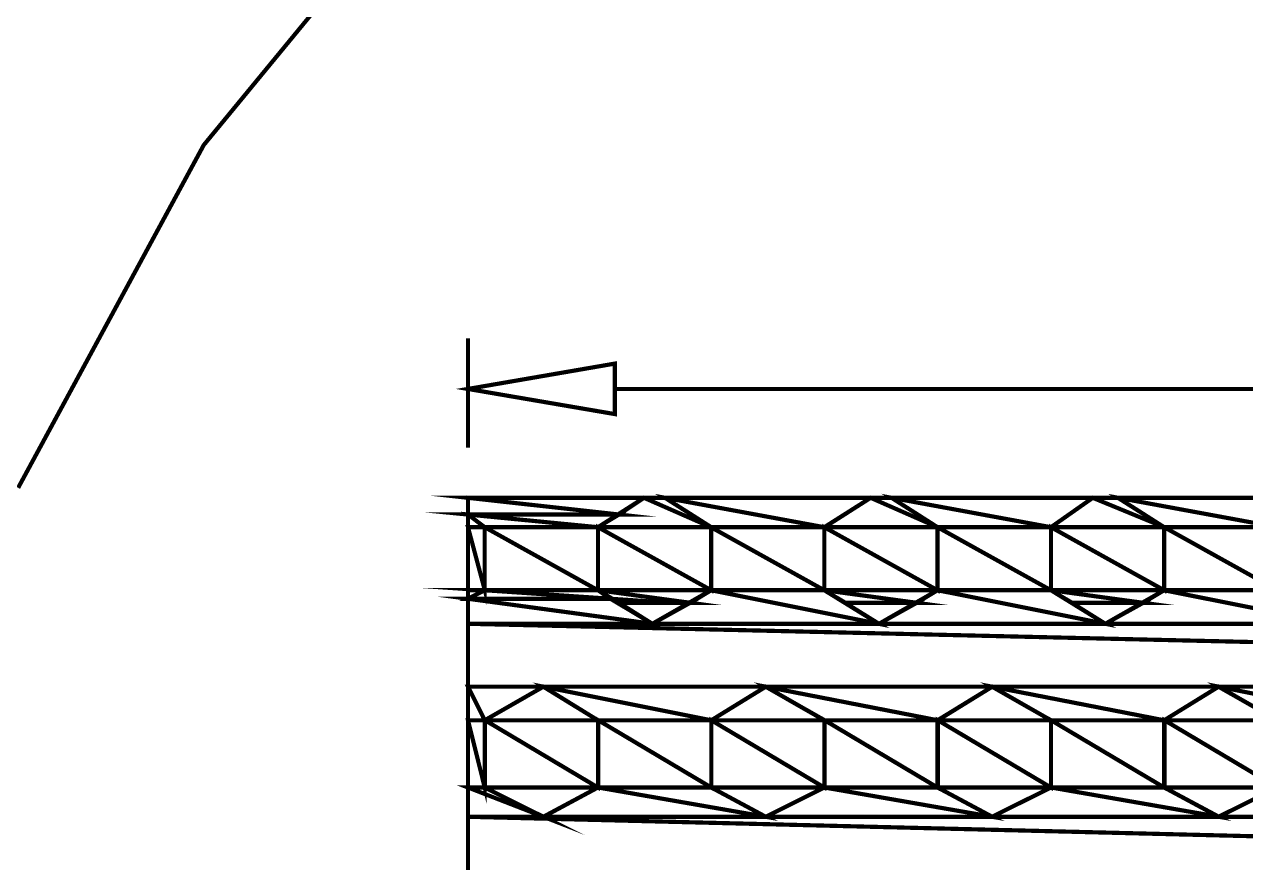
# Model space of a CAD drawing. Extents: x 0 to 210, y 0 to 297.
# Drawn here: x 169.49 to 181.84, y 157.13 to 165.6 of the extents above; entities that cross this region are included whole.
import ezdxf

# ---------------------------------------------------------------- set-up
doc = ezdxf.new("R2010")
doc.units = 0
doc.header["$MEASUREMENT"] = 0
for name, color, linetype in [('C00-00-00-BLACK', 7, 'Continuous'), ('C00-7E-FF', 150, 'Continuous'), ('C62-64-65', 252, 'Continuous'), ('C93-95-97', 253, 'Continuous')]:
    doc.layers.add(name, color=color, linetype=linetype)

msp = doc.modelspace()

# ---------------------------------------------------------------- linework, layer by layer
at = {"layer": 'C00-00-00-BLACK', "const_width": 0.0423}
for points in [[(173.972, 160.817), (201.327, 160.817)], [(173.972, 147.336), (173.972, 160.817)], [(175.286, 160.52), (175.752, 160.817)], [(175.964, 160.817), (176.432, 160.52)], [(177.575, 160.52), (178.044, 160.817)], [(178.255, 160.817), (178.72, 160.52)], [(179.867, 160.52), (180.29, 160.817)], [(180.544, 160.817), (181.012, 160.52)], [(173.972, 160.648), (174.141, 160.52)], [(174.141, 160.52), (174.141, 159.883)], [(175.286, 160.52), (175.286, 159.883)], [(176.432, 160.52), (176.432, 159.883)], [(177.575, 160.52), (177.575, 159.883)], [(178.72, 160.52), (178.72, 159.883)], [(179.867, 160.52), (179.867, 159.883)], [(181.012, 160.52), (181.012, 159.883)], [(173.972, 159.797), (174.141, 159.883)], [(175.286, 159.883), (175.836, 159.544)], [(175.836, 159.544), (176.432, 159.883)], [(177.575, 159.883), (178.128, 159.544)], [(178.128, 159.544), (178.72, 159.883)], [(179.867, 159.883), (180.417, 159.544)], [(180.417, 159.544), (181.012, 159.883)], [(174.141, 158.569), (174.734, 158.908)], [(174.734, 158.908), (175.286, 158.569)], [(176.432, 158.569), (176.983, 158.908)], [(176.983, 158.908), (177.575, 158.569)], [(178.72, 158.569), (179.273, 158.908)], [(179.273, 158.908), (179.867, 158.569)], [(181.012, 158.569), (181.562, 158.908)], [(181.562, 158.908), (182.158, 158.569)], [(174.141, 158.569), (174.141, 157.89)], [(175.286, 158.569), (175.286, 157.89)], [(176.432, 158.569), (176.432, 157.89)], [(177.575, 158.569), (177.575, 157.89)], [(178.72, 158.569), (178.72, 157.89)], [(179.867, 158.569), (179.867, 157.89)], [(181.012, 158.569), (181.012, 157.89)], [(174.141, 157.89), (174.734, 157.594)], [(174.734, 157.594), (175.286, 157.89)], [(176.432, 157.89), (176.983, 157.594)], [(176.983, 157.594), (177.575, 157.89)], [(178.72, 157.89), (179.273, 157.594)], [(179.273, 157.594), (179.867, 157.89)], [(181.012, 157.89), (181.562, 157.594)], [(181.562, 157.594), (182.158, 157.89)]]:
    msp.add_lwpolyline(points, dxfattribs=at)
at = {"layer": 'C00-7E-FF', "const_width": 0.0423}
for points in [[(173.786, 167.399), (171.3, 164.382), (169.423, 160.918)], [(173.972, 161.324), (173.972, 162.428)], [(175.456, 161.917), (185.423, 161.917)]]:
    msp.add_lwpolyline(points, dxfattribs=at)
msp.add_lwpolyline([(175.456, 162.173), (175.456, 161.663), (173.972, 161.917), (175.456, 162.173)], close=True, dxfattribs=at)
at = {"layer": 'C00-7E-FF'}
msp.add_lwpolyline([(175.456, 162.173), (175.456, 161.663), (173.972, 161.917), (175.456, 162.173)], close=True, dxfattribs=at)
at = {"layer": 'C62-64-65', "const_width": 0.0423}
for points in [[(175.752, 160.817), (176.429, 160.52), (175.286, 160.52), (175.752, 160.817)], [(175.964, 160.817), (175.752, 160.817), (176.429, 160.52), (175.964, 160.817)], [(178.044, 160.817), (178.72, 160.52), (177.578, 160.52), (178.044, 160.817)], [(178.255, 160.817), (178.044, 160.817), (178.72, 160.52), (178.255, 160.817)], [(180.29, 160.817), (181.012, 160.52), (179.867, 160.52), (180.29, 160.817)], [(180.544, 160.817), (180.29, 160.817), (181.012, 160.52), (180.544, 160.817)], [(173.972, 160.648), (174.141, 160.52), (173.972, 160.52), (173.972, 160.648)], [(173.972, 160.52), (174.141, 159.886), (173.972, 159.886), (173.972, 160.52)], [(174.141, 160.52), (173.972, 160.52), (174.141, 159.886), (174.141, 160.52)], [(176.432, 160.52), (175.286, 160.52), (176.432, 159.883), (176.432, 160.52)], [(175.286, 160.52), (176.432, 159.883), (175.286, 159.883), (175.286, 160.52)], [(178.72, 160.52), (177.575, 160.52), (178.72, 159.883), (178.72, 160.52)], [(177.575, 160.52), (178.72, 159.883), (177.575, 159.883), (177.575, 160.52)], [(181.012, 160.52), (179.867, 160.52), (181.012, 159.883), (181.012, 160.52)], [(179.867, 160.52), (181.012, 159.883), (179.867, 159.883), (179.867, 160.52)], [(175.286, 159.883), (176.221, 159.756), (175.501, 159.756), (175.286, 159.883)], [(177.575, 159.883), (178.51, 159.756), (177.789, 159.756), (177.575, 159.883)], [(179.867, 159.883), (180.8, 159.756), (180.081, 159.756), (179.867, 159.883)], [(173.972, 159.883), (174.141, 159.883), (173.972, 159.797), (173.972, 159.883)], [(176.432, 159.883), (175.286, 159.883), (176.221, 159.756), (176.432, 159.883)], [(178.72, 159.883), (177.575, 159.883), (178.51, 159.756), (178.72, 159.883)], [(181.012, 159.883), (179.867, 159.883), (180.8, 159.756), (181.012, 159.883)], [(175.499, 159.756), (176.218, 159.756), (175.836, 159.544), (175.499, 159.756)], [(177.786, 159.756), (178.51, 159.756), (178.128, 159.544), (177.786, 159.756)], [(180.078, 159.756), (180.8, 159.756), (180.417, 159.544), (180.078, 159.756)], [(174.734, 158.908), (175.286, 158.569), (174.141, 158.569), (174.734, 158.908)], [(176.983, 158.908), (177.575, 158.569), (176.432, 158.569), (176.983, 158.908)], [(179.273, 158.908), (179.867, 158.569), (178.72, 158.569), (179.273, 158.908)], [(181.562, 158.908), (182.158, 158.569), (181.012, 158.569), (181.562, 158.908)], [(175.286, 158.569), (174.144, 158.569), (175.286, 157.89), (175.286, 158.569)], [(174.144, 158.569), (175.286, 157.89), (174.144, 157.89), (174.144, 158.569)], [(177.575, 158.569), (176.432, 158.569), (177.575, 157.89), (177.575, 158.569)], [(176.432, 158.569), (177.575, 157.89), (176.432, 157.89), (176.432, 158.569)], [(179.867, 158.569), (178.723, 158.569), (179.867, 157.89), (179.867, 158.569)], [(178.723, 158.569), (179.867, 157.89), (178.723, 157.89), (178.723, 158.569)], [(182.158, 158.569), (181.015, 158.569), (182.158, 157.89), (182.158, 158.569)], [(181.015, 158.569), (182.158, 157.89), (181.015, 157.89), (181.015, 158.569)], [(174.141, 157.89), (175.286, 157.89), (174.734, 157.594), (174.141, 157.89)], [(176.432, 157.89), (177.575, 157.89), (176.983, 157.594), (176.432, 157.89)], [(178.72, 157.89), (179.867, 157.89), (179.273, 157.594), (178.72, 157.89)], [(181.012, 157.89), (182.158, 157.89), (181.562, 157.594), (181.012, 157.89)]]:
    msp.add_lwpolyline(points, close=True, dxfattribs=at)
at = {"layer": 'C62-64-65'}
for points in [[(175.752, 160.817), (176.429, 160.52), (175.286, 160.52), (175.752, 160.817)], [(175.964, 160.817), (175.752, 160.817), (176.429, 160.52), (175.964, 160.817)], [(178.044, 160.817), (178.72, 160.52), (177.578, 160.52), (178.044, 160.817)], [(178.255, 160.817), (178.044, 160.817), (178.72, 160.52), (178.255, 160.817)], [(180.29, 160.817), (181.012, 160.52), (179.867, 160.52), (180.29, 160.817)], [(180.544, 160.817), (180.29, 160.817), (181.012, 160.52), (180.544, 160.817)], [(173.972, 160.648), (174.141, 160.52), (173.972, 160.52), (173.972, 160.648)], [(174.141, 160.52), (173.972, 160.52), (174.141, 159.886), (174.141, 160.52)], [(173.972, 160.52), (174.141, 159.886), (173.972, 159.886), (173.972, 160.52)], [(176.432, 160.52), (175.286, 160.52), (176.432, 159.883), (176.432, 160.52)], [(175.286, 160.52), (176.432, 159.883), (175.286, 159.883), (175.286, 160.52)], [(178.72, 160.52), (177.575, 160.52), (178.72, 159.883), (178.72, 160.52)], [(177.575, 160.52), (178.72, 159.883), (177.575, 159.883), (177.575, 160.52)], [(181.012, 160.52), (179.867, 160.52), (181.012, 159.883), (181.012, 160.52)], [(179.867, 160.52), (181.012, 159.883), (179.867, 159.883), (179.867, 160.52)], [(173.972, 159.883), (174.141, 159.883), (173.972, 159.797), (173.972, 159.883)], [(176.432, 159.883), (175.286, 159.883), (176.221, 159.756), (176.432, 159.883)], [(175.286, 159.883), (176.221, 159.756), (175.501, 159.756), (175.286, 159.883)], [(178.72, 159.883), (177.575, 159.883), (178.51, 159.756), (178.72, 159.883)], [(177.575, 159.883), (178.51, 159.756), (177.789, 159.756), (177.575, 159.883)], [(181.012, 159.883), (179.867, 159.883), (180.8, 159.756), (181.012, 159.883)], [(179.867, 159.883), (180.8, 159.756), (180.081, 159.756), (179.867, 159.883)], [(175.499, 159.756), (176.218, 159.756), (175.836, 159.544), (175.499, 159.756)], [(177.786, 159.756), (178.51, 159.756), (178.128, 159.544), (177.786, 159.756)], [(180.078, 159.756), (180.8, 159.756), (180.417, 159.544), (180.078, 159.756)], [(174.734, 158.908), (175.286, 158.569), (174.141, 158.569), (174.734, 158.908)], [(176.983, 158.908), (177.575, 158.569), (176.432, 158.569), (176.983, 158.908)], [(179.273, 158.908), (179.867, 158.569), (178.72, 158.569), (179.273, 158.908)], [(181.562, 158.908), (182.158, 158.569), (181.012, 158.569), (181.562, 158.908)], [(175.286, 158.569), (174.144, 158.569), (175.286, 157.89), (175.286, 158.569)], [(174.144, 158.569), (175.286, 157.89), (174.144, 157.89), (174.144, 158.569)], [(177.575, 158.569), (176.432, 158.569), (177.575, 157.89), (177.575, 158.569)], [(176.432, 158.569), (177.575, 157.89), (176.432, 157.89), (176.432, 158.569)], [(179.867, 158.569), (178.723, 158.569), (179.867, 157.89), (179.867, 158.569)], [(178.723, 158.569), (179.867, 157.89), (178.723, 157.89), (178.723, 158.569)], [(182.158, 158.569), (181.015, 158.569), (182.158, 157.89), (182.158, 158.569)], [(181.015, 158.569), (182.158, 157.89), (181.015, 157.89), (181.015, 158.569)], [(174.141, 157.89), (175.286, 157.89), (174.734, 157.594), (174.141, 157.89)], [(176.432, 157.89), (177.575, 157.89), (176.983, 157.594), (176.432, 157.89)], [(178.72, 157.89), (179.867, 157.89), (179.273, 157.594), (178.72, 157.89)], [(181.012, 157.89), (182.158, 157.89), (181.562, 157.594), (181.012, 157.89)]]:
    msp.add_lwpolyline(points, close=True, dxfattribs=at)
at = {"layer": 'C93-95-97', "const_width": 0.0423}
for points in [[(175.752, 160.817), (173.972, 160.817), (175.499, 160.648), (175.752, 160.817)], [(173.972, 160.817), (175.499, 160.648), (173.972, 160.648), (173.972, 160.817)], [(178.044, 160.817), (175.964, 160.817), (177.575, 160.52), (178.044, 160.817)], [(175.964, 160.817), (177.575, 160.52), (176.429, 160.52), (175.964, 160.817)], [(180.29, 160.817), (178.255, 160.817), (179.867, 160.52), (180.29, 160.817)], [(178.255, 160.817), (179.867, 160.52), (178.72, 160.52), (178.255, 160.817)], [(182.581, 160.817), (180.546, 160.817), (182.158, 160.52), (182.581, 160.817)], [(180.546, 160.817), (182.158, 160.52), (181.012, 160.52), (180.546, 160.817)], [(175.499, 160.648), (173.972, 160.648), (175.286, 160.52), (175.499, 160.648)], [(173.972, 160.648), (175.286, 160.52), (174.141, 160.52), (173.972, 160.648)], [(175.286, 160.52), (174.141, 160.52), (175.286, 159.883), (175.286, 160.52)], [(174.141, 160.52), (175.286, 159.883), (174.141, 159.883), (174.141, 160.52)], [(177.575, 160.52), (176.429, 160.52), (177.575, 159.883), (177.575, 160.52)], [(176.429, 160.52), (177.575, 159.883), (176.429, 159.883), (176.429, 160.52)], [(179.867, 160.52), (178.72, 160.52), (179.867, 159.883), (179.867, 160.52)], [(178.72, 160.52), (179.867, 159.883), (178.72, 159.883), (178.72, 160.52)], [(182.158, 160.52), (181.012, 160.52), (182.158, 159.883), (182.158, 160.52)], [(181.012, 160.52), (182.158, 159.883), (181.012, 159.883), (181.012, 160.52)], [(175.286, 159.883), (174.141, 159.883), (175.413, 159.797), (175.286, 159.883)], [(175.413, 159.797), (173.972, 159.797), (175.836, 159.544), (175.413, 159.797)], [(174.141, 159.883), (175.413, 159.797), (173.972, 159.797), (174.141, 159.883)], [(173.972, 159.797), (175.836, 159.544), (173.972, 159.544), (173.972, 159.797)], [(176.429, 159.883), (178.125, 159.544), (175.836, 159.544), (176.429, 159.883)], [(177.575, 159.883), (176.429, 159.883), (178.125, 159.544), (177.575, 159.883)], [(178.72, 159.883), (180.417, 159.544), (178.128, 159.544), (178.72, 159.883)], [(179.867, 159.883), (178.72, 159.883), (180.417, 159.544), (179.867, 159.883)], [(181.012, 159.883), (182.709, 159.544), (180.42, 159.544), (181.012, 159.883)], [(182.158, 159.883), (181.012, 159.883), (182.709, 159.544), (182.158, 159.883)], [(173.972, 159.544), (201.327, 158.908), (173.972, 158.908), (173.972, 159.544)], [(201.327, 159.544), (173.972, 159.544), (201.327, 158.908), (201.327, 159.544)], [(174.734, 158.908), (173.972, 158.908), (174.141, 158.569), (174.734, 158.908)], [(173.972, 158.908), (174.141, 158.569), (173.972, 158.569), (173.972, 158.908)], [(176.983, 158.908), (174.736, 158.908), (176.432, 158.569), (176.983, 158.908)], [(174.736, 158.908), (176.432, 158.569), (175.286, 158.569), (174.736, 158.908)], [(179.273, 158.908), (176.983, 158.908), (178.723, 158.569), (179.273, 158.908)], [(176.983, 158.908), (178.723, 158.569), (177.578, 158.569), (176.983, 158.908)], [(181.562, 158.908), (179.272, 158.908), (181.012, 158.569), (181.562, 158.908)], [(179.272, 158.908), (181.012, 158.569), (179.867, 158.569), (179.272, 158.908)], [(183.854, 158.908), (181.565, 158.908), (183.261, 158.569), (183.854, 158.908)], [(181.565, 158.908), (183.261, 158.569), (182.158, 158.569), (181.565, 158.908)], [(173.972, 158.569), (174.141, 157.89), (173.972, 157.89), (173.972, 158.569)], [(174.141, 158.569), (173.972, 158.569), (174.141, 157.89), (174.141, 158.569)], [(176.432, 158.569), (175.289, 158.569), (176.432, 157.89), (176.432, 158.569)], [(175.289, 158.569), (176.432, 157.89), (175.289, 157.89), (175.289, 158.569)], [(178.72, 158.569), (177.578, 158.569), (178.72, 157.89), (178.72, 158.569)], [(177.578, 158.569), (178.72, 157.89), (177.578, 157.89), (177.578, 158.569)], [(181.012, 158.569), (179.868, 158.569), (181.012, 157.89), (181.012, 158.569)], [(179.868, 158.569), (181.012, 157.89), (179.868, 157.89), (179.868, 158.569)], [(174.141, 157.89), (173.972, 157.89), (174.734, 157.594), (174.141, 157.89)], [(173.972, 157.89), (174.734, 157.594), (173.972, 157.594), (173.972, 157.89)], [(175.286, 157.89), (176.983, 157.594), (174.736, 157.594), (175.286, 157.89)], [(176.432, 157.89), (175.286, 157.89), (176.983, 157.594), (176.432, 157.89)], [(177.575, 157.89), (179.273, 157.594), (176.983, 157.594), (177.575, 157.89)], [(178.72, 157.89), (177.575, 157.89), (179.273, 157.594), (178.72, 157.89)], [(179.867, 157.89), (181.565, 157.594), (179.273, 157.594), (179.867, 157.89)], [(181.012, 157.89), (179.867, 157.89), (181.565, 157.594), (181.012, 157.89)], [(182.158, 157.89), (183.854, 157.594), (181.562, 157.594), (182.158, 157.89)], [(173.972, 157.594), (201.327, 156.916), (173.972, 156.916), (173.972, 157.594)], [(201.327, 157.594), (173.972, 157.594), (201.327, 156.916), (201.327, 157.594)]]:
    msp.add_lwpolyline(points, close=True, dxfattribs=at)
at = {"layer": 'C93-95-97'}
for points in [[(175.752, 160.817), (173.972, 160.817), (175.499, 160.648), (175.752, 160.817)], [(173.972, 160.817), (175.499, 160.648), (173.972, 160.648), (173.972, 160.817)], [(178.044, 160.817), (175.964, 160.817), (177.575, 160.52), (178.044, 160.817)], [(175.964, 160.817), (177.575, 160.52), (176.429, 160.52), (175.964, 160.817)], [(180.29, 160.817), (178.255, 160.817), (179.867, 160.52), (180.29, 160.817)], [(178.255, 160.817), (179.867, 160.52), (178.72, 160.52), (178.255, 160.817)], [(182.581, 160.817), (180.546, 160.817), (182.158, 160.52), (182.581, 160.817)], [(180.546, 160.817), (182.158, 160.52), (181.012, 160.52), (180.546, 160.817)], [(175.499, 160.648), (173.972, 160.648), (175.286, 160.52), (175.499, 160.648)], [(173.972, 160.648), (175.286, 160.52), (174.141, 160.52), (173.972, 160.648)], [(175.286, 160.52), (174.141, 160.52), (175.286, 159.883), (175.286, 160.52)], [(174.141, 160.52), (175.286, 159.883), (174.141, 159.883), (174.141, 160.52)], [(177.575, 160.52), (176.429, 160.52), (177.575, 159.883), (177.575, 160.52)], [(176.429, 160.52), (177.575, 159.883), (176.429, 159.883), (176.429, 160.52)], [(179.867, 160.52), (178.72, 160.52), (179.867, 159.883), (179.867, 160.52)], [(178.72, 160.52), (179.867, 159.883), (178.72, 159.883), (178.72, 160.52)], [(182.158, 160.52), (181.012, 160.52), (182.158, 159.883), (182.158, 160.52)], [(181.012, 160.52), (182.158, 159.883), (181.012, 159.883), (181.012, 160.52)], [(174.141, 159.883), (175.413, 159.797), (173.972, 159.797), (174.141, 159.883)], [(175.413, 159.797), (173.972, 159.797), (175.836, 159.544), (175.413, 159.797)], [(173.972, 159.797), (175.836, 159.544), (173.972, 159.544), (173.972, 159.797)], [(175.286, 159.883), (174.141, 159.883), (175.413, 159.797), (175.286, 159.883)], [(176.429, 159.883), (178.125, 159.544), (175.836, 159.544), (176.429, 159.883)], [(177.575, 159.883), (176.429, 159.883), (178.125, 159.544), (177.575, 159.883)], [(178.72, 159.883), (180.417, 159.544), (178.128, 159.544), (178.72, 159.883)], [(179.867, 159.883), (178.72, 159.883), (180.417, 159.544), (179.867, 159.883)], [(181.012, 159.883), (182.709, 159.544), (180.42, 159.544), (181.012, 159.883)], [(182.158, 159.883), (181.012, 159.883), (182.709, 159.544), (182.158, 159.883)], [(201.327, 159.544), (173.972, 159.544), (201.327, 158.908), (201.327, 159.544)], [(173.972, 159.544), (201.327, 158.908), (173.972, 158.908), (173.972, 159.544)], [(174.734, 158.908), (173.972, 158.908), (174.141, 158.569), (174.734, 158.908)], [(173.972, 158.908), (174.141, 158.569), (173.972, 158.569), (173.972, 158.908)], [(176.983, 158.908), (174.736, 158.908), (176.432, 158.569), (176.983, 158.908)], [(174.736, 158.908), (176.432, 158.569), (175.286, 158.569), (174.736, 158.908)], [(179.273, 158.908), (176.983, 158.908), (178.723, 158.569), (179.273, 158.908)], [(176.983, 158.908), (178.723, 158.569), (177.578, 158.569), (176.983, 158.908)], [(181.562, 158.908), (179.272, 158.908), (181.012, 158.569), (181.562, 158.908)], [(179.272, 158.908), (181.012, 158.569), (179.867, 158.569), (179.272, 158.908)], [(183.854, 158.908), (181.565, 158.908), (183.261, 158.569), (183.854, 158.908)], [(181.565, 158.908), (183.261, 158.569), (182.158, 158.569), (181.565, 158.908)], [(174.141, 158.569), (173.972, 158.569), (174.141, 157.89), (174.141, 158.569)], [(173.972, 158.569), (174.141, 157.89), (173.972, 157.89), (173.972, 158.569)], [(176.432, 158.569), (175.289, 158.569), (176.432, 157.89), (176.432, 158.569)], [(175.289, 158.569), (176.432, 157.89), (175.289, 157.89), (175.289, 158.569)], [(178.72, 158.569), (177.578, 158.569), (178.72, 157.89), (178.72, 158.569)], [(177.578, 158.569), (178.72, 157.89), (177.578, 157.89), (177.578, 158.569)], [(181.012, 158.569), (179.868, 158.569), (181.012, 157.89), (181.012, 158.569)], [(179.868, 158.569), (181.012, 157.89), (179.868, 157.89), (179.868, 158.569)], [(174.141, 157.89), (173.972, 157.89), (174.734, 157.594), (174.141, 157.89)], [(173.972, 157.89), (174.734, 157.594), (173.972, 157.594), (173.972, 157.89)], [(175.286, 157.89), (176.983, 157.594), (174.736, 157.594), (175.286, 157.89)], [(176.432, 157.89), (175.286, 157.89), (176.983, 157.594), (176.432, 157.89)], [(177.575, 157.89), (179.273, 157.594), (176.983, 157.594), (177.575, 157.89)], [(178.72, 157.89), (177.575, 157.89), (179.273, 157.594), (178.72, 157.89)], [(179.867, 157.89), (181.565, 157.594), (179.273, 157.594), (179.867, 157.89)], [(181.012, 157.89), (179.867, 157.89), (181.565, 157.594), (181.012, 157.89)], [(182.158, 157.89), (183.854, 157.594), (181.562, 157.594), (182.158, 157.89)], [(201.327, 157.594), (173.972, 157.594), (201.327, 156.916), (201.327, 157.594)], [(173.972, 157.594), (201.327, 156.916), (173.972, 156.916), (173.972, 157.594)]]:
    msp.add_lwpolyline(points, close=True, dxfattribs=at)

doc.saveas('drawing.dxf')
